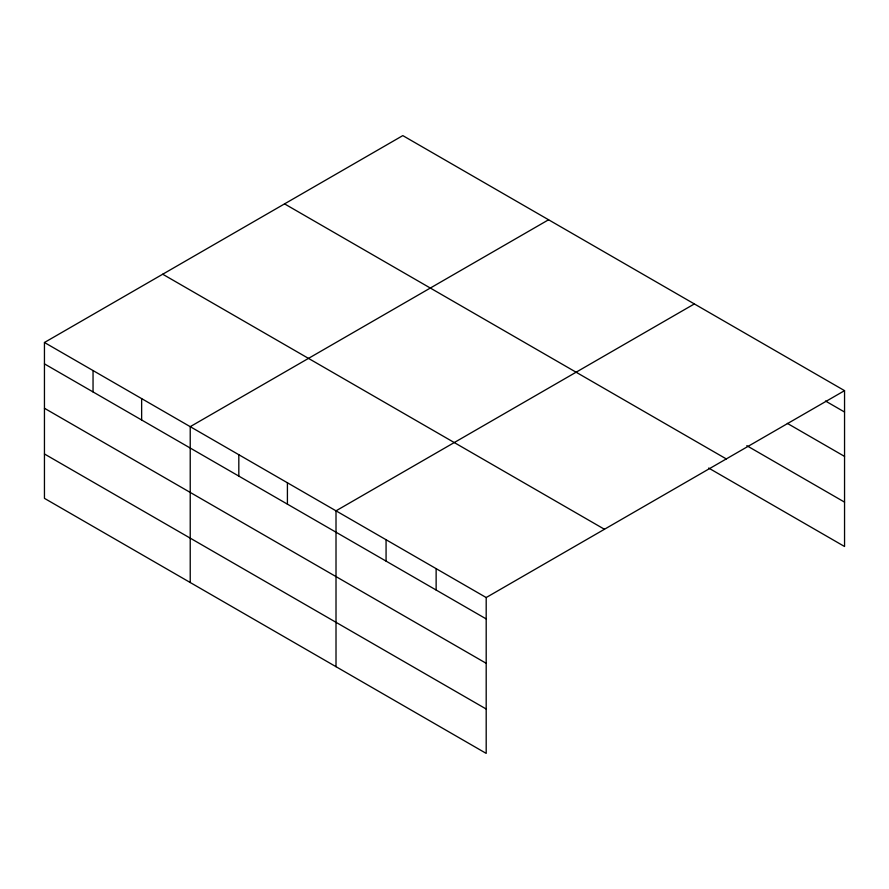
<?xml version="1.0" encoding="UTF-8"?>
<svg xmlns="http://www.w3.org/2000/svg" width="889" height="889" viewBox="0 0 889 889"><rect width="100%" height="100%" fill="white"/><g stroke="black" fill="none" stroke-linecap="round" stroke-linejoin="round"><path stroke-width="1.33" d="M486.194 663.294L486.194 597.541L44.45 342.498L44.45 498.351L486.194 753.394L486.194 663.294L44.45 408.262M708.655 468.047L844.55 546.502L844.55 390.649L402.806 135.606L44.45 342.498M548.58 219.772L190.224 426.664L190.224 582.517M694.353 303.938L336.009 510.831L336.009 666.672M486.194 597.541L844.55 390.649M825.481 401.017L844.55 412.029M787.332 423.375L844.55 456.401M746.804 445.689L844.55 502.129M284.547 203.881L726.291 458.924M162.709 274.223L604.453 529.266M44.45 363.879L486.194 618.922M44.45 453.979L486.194 709.022M436.132 568.638L436.132 590.018M386.07 539.734L386.07 561.115M287.414 482.771L287.414 504.152M238.819 454.724L238.819 476.104M141.64 398.605L141.64 419.997M93.045 370.557L93.045 391.938"/></g></svg>
